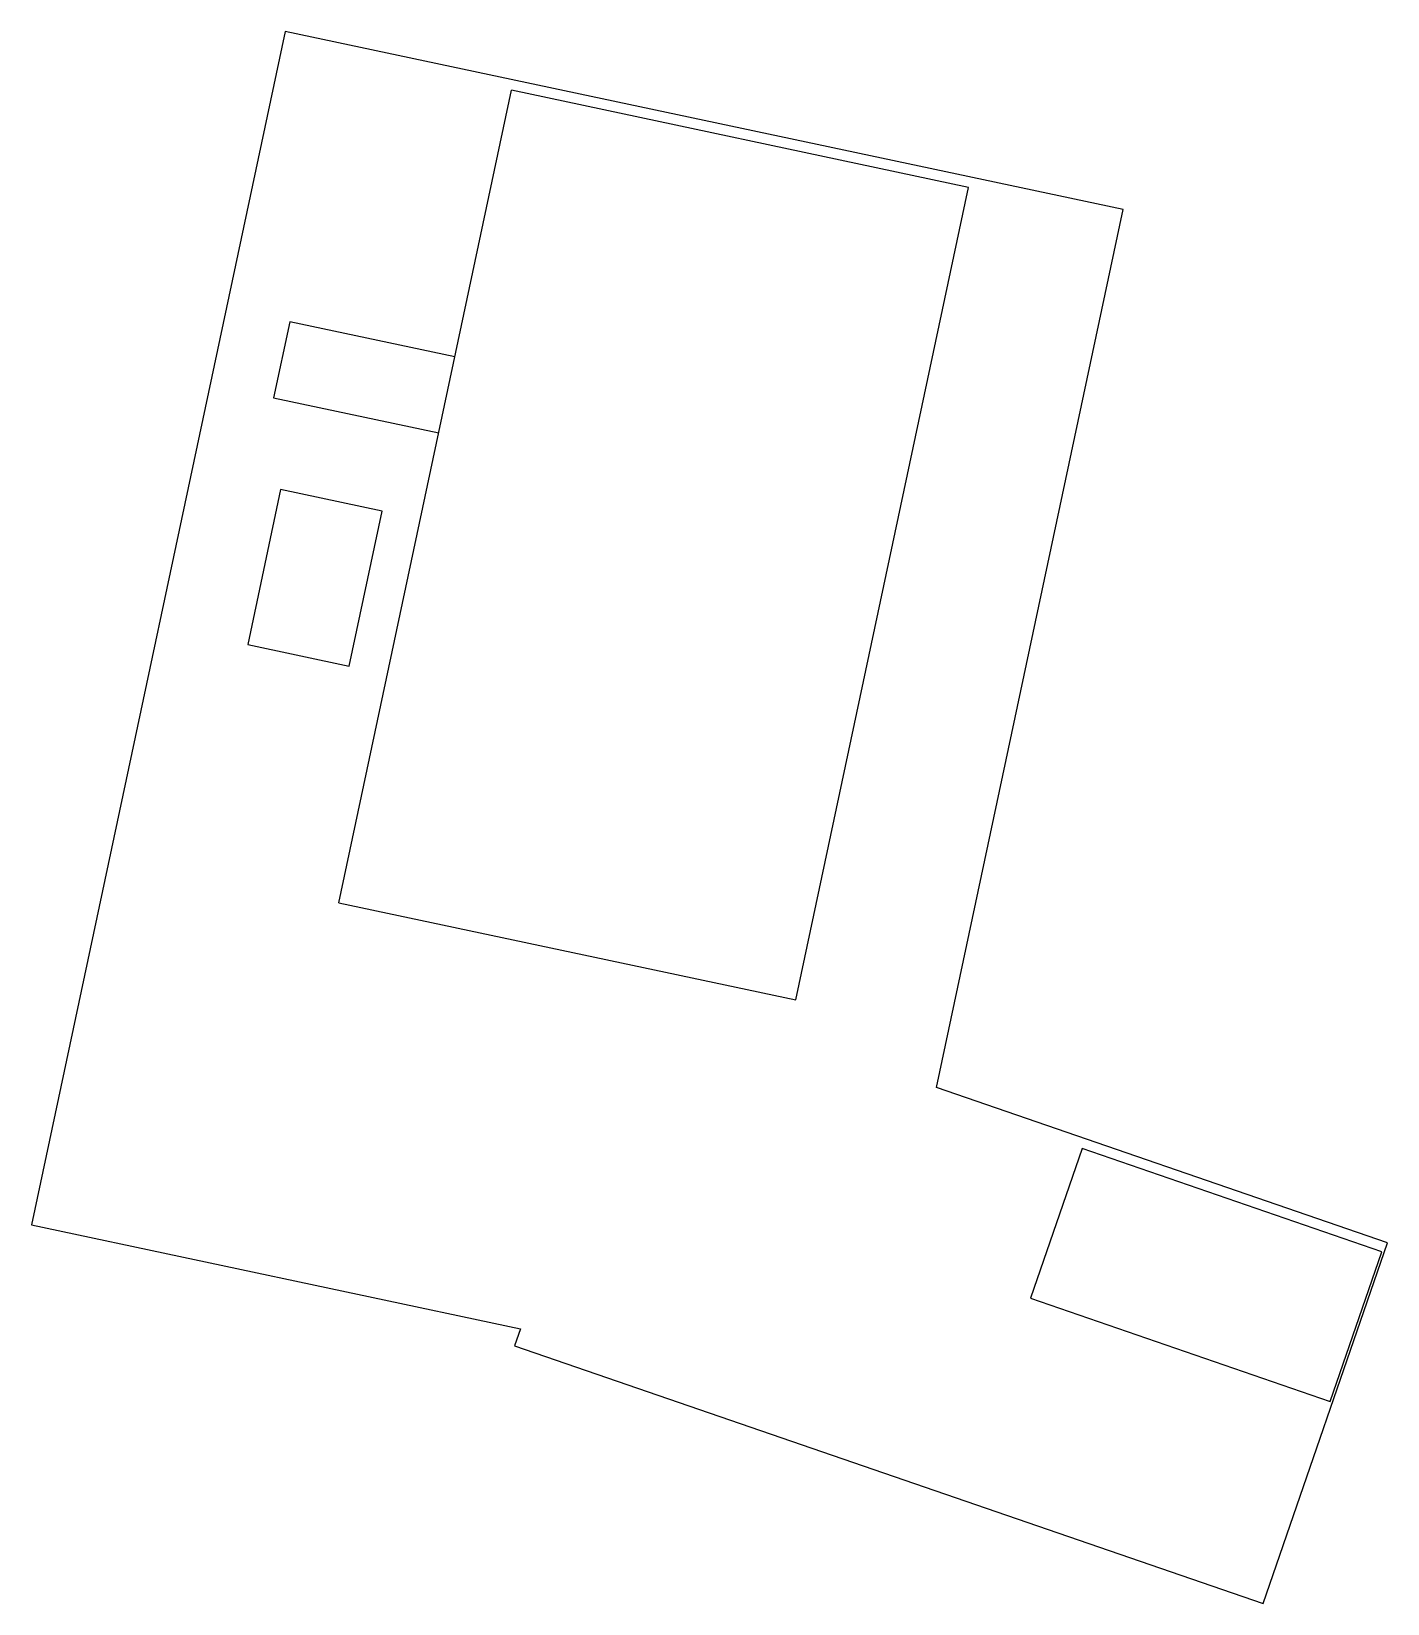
# Model space of a CAD drawing. Header units: millimetres. Extents: x 99.1 to 151.4, y -16.6 to 44.
import ezdxf

# ---------------------------------------------------------------- set-up
doc = ezdxf.new("R2010")
doc.units = ezdxf.units.MM

msp = doc.modelspace()

# ---------------------------------------------------------------- linework, layer by layer
for p, q in [((108.909, 43.986), (99.138, -1.987)), ((141.188, 37.125), (108.909, 43.986)), ((110.976, 10.423), (117.63, 41.724)), ((135.236, 37.981), (117.63, 41.724)), ((128.583, 6.681), (135.236, 37.981)), ((134, 3.308), (141.188, 37.125)), ((109.089, 32.805), (108.465, 29.87)), ((115.447, 31.453), (109.089, 32.805)), ((108.465, 29.87), (114.823, 28.519)), ((108.736, 26.337), (107.468, 20.37)), ((112.649, 25.505), (108.736, 26.337)), ((111.38, 19.538), (112.649, 25.505)), ((107.468, 20.37), (111.38, 19.538)), ((110.976, 10.423), (128.583, 6.681)), ((151.37, -2.673), (134, 3.308)), ((139.61, 0.953), (137.624, -4.814)), ((151.145, -3.019), (139.61, 0.953)), ((99.138, -1.987), (117.971, -5.99)), ((146.584, -16.572), (151.37, -2.673)), ((149.159, -8.786), (151.145, -3.019)), ((137.624, -4.814), (149.159, -8.786)), ((117.971, -5.99), (117.746, -6.642)), ((117.746, -6.642), (146.584, -16.572))]:
    msp.add_line(p, q)

doc.saveas('drawing.dxf')
